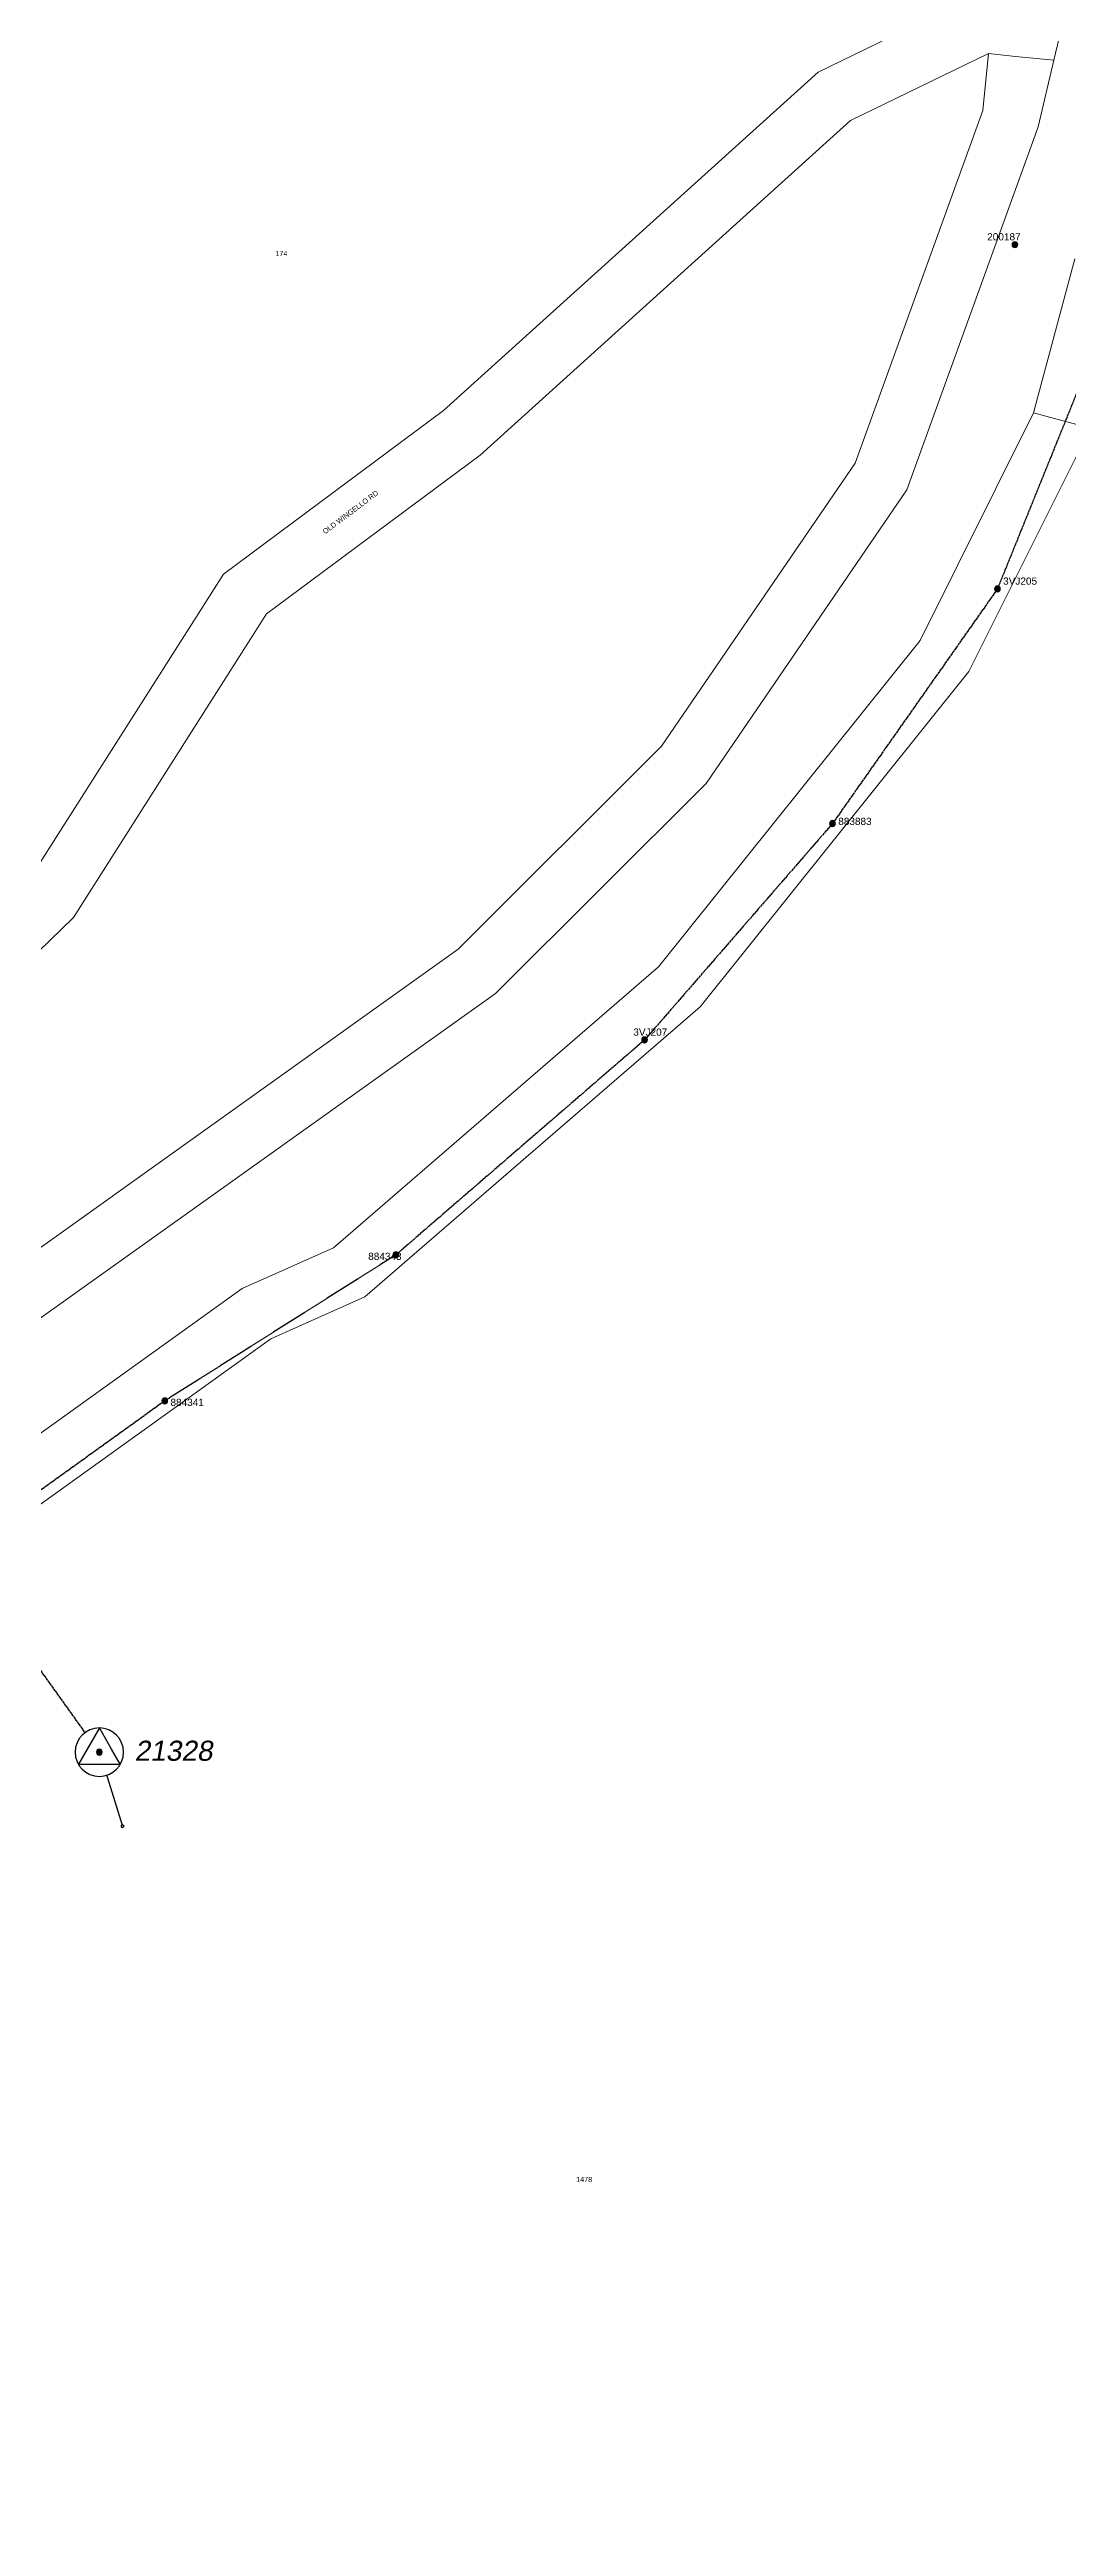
# Model space of a CAD drawing. Header units: metres. Extents: x 236404 to 242483, y 6153774 to 6158537.
# Drawn here: x 238805 to 239160, y 6155977 to 6156841 of the extents above; entities that cross this region are included whole.
import ezdxf
from ezdxf.enums import TextEntityAlignment as Align

# ---------------------------------------------------------------- set-up
doc = ezdxf.new("R2010")
doc.units = ezdxf.units.M
doc.linetypes.add('Cable Exist OH', pattern=[1, 1, 0])
doc.layers.get('0').update_dxf_attribs({"color": 6})
doc.layers.add('Cadastre Land Parcels_SP_EXT', color=8, linetype='Continuous', lineweight=5)
doc.layers.add('Cadastre Roads_SP_EXT', color=8, linetype='Continuous', lineweight=5)
for name, color, linetype in [('Mains_HV_EXT', 7, 'Continuous'), ('Services_SP_EXT', 7, 'Continuous'), ('Sub_SP_TR_HV_LV_EXT', 7, 'Continuous'), ('SupportsOH_SP_TR_HV_LV_SL_EXT', 7, 'Continuous')]:
    doc.layers.add(name, color=color, linetype=linetype)
doc.styles.add('POLE_LABEL', font='arial.ttf')
doc.styles.get("Standard").update_dxf_attribs({"font": 'arial.ttf'})

# ---------------------------------------------------------------- blocks, each defined once
blk = doc.blocks.new('SUB_POLE_EXT')
blk.add_wipeout([(0, 4.22), (0.42, 4.2), (0.83, 4.14), (1.21, 4.05), (1.62, 3.9), (1.99, 3.72), (2.35, 3.51), (2.68, 3.26), (2.99, 2.99), (3.28, 2.66), (3.52, 2.34), (3.76, 1.92), (3.9, 1.62), (4.04, 1.23), (4.18, 0.63), (4.22, 0), (4.18, -0.61), (4.06, -1.15), (3.9, -1.62), (3.58, -2.24), (3.22, -2.73), (2.97, -3.01), (2.68, -3.26), (2.36, -3.5), (2, -3.72), (1.64, -3.89), (1.25, -4.03), (0.82, -4.14), (0.42, -4.2), (0, -4.22), (-0.41, -4.2), (-0.8, -4.15), (-1.21, -4.05), (-1.62, -3.9), (-1.99, -3.73), (-2.35, -3.51), (-2.68, -3.26), (-2.96, -3.02), (-3.23, -2.72), (-3.51, -2.35), (-3.71, -2.01), (-3.91, -1.6), (-4.05, -1.21), (-4.16, -0.76), (-4.22, -0.14), (-4.21, 0.39), (-4.14, 0.83), (-4.03, 1.27), (-3.9, 1.63), (-3.71, 2.02), (-3.5, 2.37), (-3.28, 2.67), (-2.99, 2.99), (-2.68, 3.27), (-2.33, 3.52), (-1.98, 3.73), (-1.63, 3.9), (-1.2, 4.05), (-0.78, 4.15), (-0.4, 4.21)])
blk.add_line((2.16, 0.48), (2.16, 0.48, 0))
blk.add_lwpolyline([(-4.22, 0, 1), (4.22, 0, 1)], format="xyb", close=True)
blk.add_lwpolyline([(2.14, 0.52), (0, 4.22), (-3.66, -2.11), (3.66, -2.11)], close=True)
for tag, height, flags, p in [('STREET_CODE', 0.2, 9, (1.5, 0)), ('ASSET_NUM', 3.5, 8, (2, 2)), ('CONSTRUCTED_VOLTAGE', 0.2, 9, (1.5, -0.2)), ('OPERATING_VOLTAGE', 0.2, 9, (1.5, -0.6)), ('OPERATED_BY', 0.2, 9, (1.5, -0.8)), ('ORIENTATION', 0.2, 9, (1.5, -1.2)), ('OWNED_BY', 0.2, 9, (1.5, -1.4)), ('SECONDARY_VOLTAGE', 0.2, 9, (1.5, -1.6)), ('STATE', 0.2, 9, (1.5, -1.8)), ('SUBSTATION_TYPE', 0.2, 9, (1.5, -2)), ('STREETNAME', 0.2, 9, (1.5, -2.8)), ('SUBURB', 0.2, 9, (1.5, -3)), ('Z', 0.2, 1, (1.5, -3.4)), ('NO_PHASES', 0.2, 9, (1.5, -0.4)), ('MAINTAINED_BY', 0.2, 9, (1.5, -1)), ('USAGE', 0.2, 9, (1.5, -2.2)), ('LEGEND', 0.2, 9, (1.5, -2.4)), ('LOCATION', 0.2, 9, (1.5, -2.6)), ('NOTES', 0.2, 9, (1.5, -3.2))]:
    blk.add_attdef(tag, text='', height=height, dxfattribs=dict(flags=flags)).set_placement(p, align=Align.MIDDLE_LEFT)
blk = doc.blocks.new('CCP_EXT')
blk.add_wipeout([(0, 0.57), (0.57, 0), (0, -0.57), (-0.57, 0)])
blk.add_lwpolyline([(-0.57, 0), (0, 0.57), (0.57, 0), (0, -0.57), (-0.57, 0)])
at = {"flags": 1}
blk.add_attdef('Z', (0, 0), '', height=0.2, dxfattribs=at)
at = {"flags": 9}
for tag, p in [('CCP_TYPE', (0, 0)), ('CONSTRUCTED_VOLTAGE', (0, -0.2)), ('OPERATING_VOLTAGE', (0, -0.6)), ('ORIENTATION', (0, -0.8)), ('OWNED_BY', (0, -1)), ('STATE', (0, -1.8)), ('NO_PHASES', (0, -0.4)), ('USAGE', (0, -1.2)), ('LEGEND', (0, -1.4)), ('LIFE_SUPPORT', (0, -1.6)), ('NOTES', (0, -2))]:
    blk.add_attdef(tag, text='', height=0.2, dxfattribs=at).set_placement(p, align=Align.MIDDLE_LEFT)
blk = doc.blocks.new('POLE_EXT')
blk.add_hatch(color=256).paths.add_polyline_path([(-1, 0, 1), (1, 0, 1)])
blk.add_lwpolyline([(-1, 0, 1), (1, 0, 1)], format="xyb", close=True)
for tag, height, flags, p in [('pNumber', 2.5, 8, (-17.84, 2.07)), ('OWNED_BY', 0.2, 9, (1.35, -0.4)), ('SPECIAL_USE', 0.2, 9, (1.35, -0.8)), ('STATE', 0.2, 9, (1.35, -1)), ('cLV', 0.2, 9, (1.35, -1.4)), ('hDepth', 0.2, 9, (1.35, -1.6)), ('hDia', 0.2, 9, (1.35, -1.8)), ('cHV', 0.2, 9, (1.35, -2)), ('cLinedev', 0.2, 9, (1.35, -3.4)), ('pExisting', 0.2, 9, (1.35, -3.8)), ('pFooting', 0.2, 9, (1.35, -4.4)), ('pNew', 0.2, 9, (1.35, -4.6)), ('pRelocate', 0.2, 9, (1.35, -5)), ('pRemove', 0.2, 9, (1.35, -5.2)), ('pReplace', 0.2, 9, (1.35, -5.4)), ('pStay', 0.2, 9, (1.35, -5.6)), ('pType', 0.2, 9, (1.35, -5.8)), ('cspan', 0.2, 9, (1.35, -6)), ('STREETNAME', 0.2, 9, (1.35, -6.2)), ('SUBURB', 0.2, 9, (1.35, -6.4)), ('OPERATED_BY', 0.2, 9, (1.36, -7.01)), ('PARENT', 0.2, 9, (1.35, -0.6)), ('USAGE', 0.2, 9, (1.35, -1.2)), ('LBRACKET', 0.2, 9, (1.35, -2.2)), ('LExisting', 0.2, 9, (1.35, -2.4)), ('LANTNUMBER', 0.2, 9, (1.35, -2.6)), ('LOther', 0.2, 9, (1.35, -2.8)), ('LRemove', 0.2, 9, (1.35, -3)), ('LEGEND', 0.2, 9, (1.35, -3.2)), ('LOCATION', 0.2, 9, (1.35, -3.6)), ('PFNUMBER', 0.2, 9, (1.35, -4)), ('NEWPFNUMBER', 0.2, 9, (1.35, -4.2)), ('NOTES', 0.2, 9, (1.35, -6.6)), ('MAINTAINED_BY', 0.2, 9, (1.36, -6.81))]:
    blk.add_attdef(tag, text='', height=height, dxfattribs=dict(flags=flags)).set_placement(p, align=Align.MIDDLE_LEFT)
at = {"style": 'POLE_LABEL'}
for tag, height, flags, p in [('STRUCTURE_PLANT_NUMBER', 0.2, 9, (1.35, 0.03)), ('ASSET_NUM', 2.5, 8, (2, 2)), ('STREET_CODE', 0.2, 9, (1.35, -0.2))]:
    blk.add_attdef(tag, text='', height=height, dxfattribs=dict(at, flags=flags)).set_placement(p, align=Align.MIDDLE_LEFT)
at = {"flags": 1}
blk.add_attdef('Z', (1.35, -7.33), '', height=0.2, dxfattribs=at)

msp = doc.modelspace()

# ---------------------------------------------------------------- linework, layer by layer
at = {"layer": 'Cadastre Land Parcels_SP_EXT', "linetype": 'Continuous'}
for points in [[(238713.37, 6156470.12), (238797.26, 6156551.45), (238865.38, 6156658.52), (238942.17, 6156715.55), (239072.88, 6156833.61), (239122.54, 6156857.67), (238999.03, 6157078.32), (238910.64, 6157236.22), (238804.28, 6157174.65), (238769.34, 6157154.43), (238669.26, 6156431.79), (238713.37, 6156470.12)], [(238786.52, 6156413.02), (238947.22, 6156527.61), (239018.2, 6156598.46), (239085.83, 6156697.19), (239130.39, 6156820.25), (239132.4, 6156840.07), (239084.27, 6156816.73), (238954.98, 6156700.03), (238880.35, 6156644.62), (238813.03, 6156538.68), (238727, 6156455.3), (238682.43, 6156416.62), (238665.07, 6156401.58), (238652.43, 6156310.51), (238786.52, 6156413.02)]]:
    msp.add_lwpolyline(points, close=True, dxfattribs=at)
at = {"layer": 'Cadastre Roads_SP_EXT', "linetype": 'Continuous'}
msp.add_lwpolyline([(239155.21, 6156837.73), (239141.8, 6156839.1), (239132.4, 6156840.07), (239130.39, 6156820.25), (239085.83, 6156697.19), (239018.2, 6156598.46), (238947.22, 6156527.61), (238786.52, 6156413.02), (238652.43, 6156310.51), (238648.56, 6156282.2), (238798.44, 6156396.82), (238960.31, 6156512.22), (239033.79, 6156585.46), (239103.88, 6156687.93), (239149.71, 6156814.58), (239155.21, 6156837.73)], close=True, dxfattribs=at)
at = {"layer": 'Mains_HV_EXT', "linetype": 'Cable Exist OH'}
for points in [[(239180.72, 6156799.1), (239173.05, 6156746.03), (239135.49, 6156653.3), (239077.94, 6156571.47), (239012.32, 6156495.96), (238925.51, 6156420.97), (238844.83, 6156370.02), (238771.67, 6156317.41)], [(238822, 6156247.48), (238771.67, 6156317.53)]]:
    msp.add_lwpolyline(points, dxfattribs=at)
at = {"layer": 'Services_SP_EXT'}
msp.add_lwpolyline([(238822, 6156247.43), (238830.13, 6156221.66)], dxfattribs=at)

# ---------------------------------------------------------------- block references
at = {"layer": 'SupportsOH_SP_TR_HV_LV_SL_EXT'}
ref = msp.add_blockref('POLE_EXT', (239141.6, 6156773.42), dxfattribs=at)
ref.add_attrib('ASSET_NUM', '200187', dxfattribs={"layer": '0', "height": 2.5, "style": 'POLE_LABEL'}).set_placement((239143.6, 6156774.17), align=Align.BOTTOM_RIGHT)
ref = msp.add_blockref('POLE_EXT', (239135.49, 6156653.3), dxfattribs=at)
ref.add_attrib('ASSET_NUM', '3VJ205', dxfattribs={"layer": '0', "height": 2.5, "style": 'POLE_LABEL'}).set_placement((239137.49, 6156654.05), align=Align.BOTTOM_LEFT)
ref = msp.add_blockref('POLE_EXT', (239077.94, 6156571.47), dxfattribs=at)
ref.add_attrib('ASSET_NUM', '883883', dxfattribs={"layer": '0', "height": 2.5, "style": 'POLE_LABEL'}).set_placement((239079.94, 6156572.22), align=Align.MIDDLE_LEFT)
ref = msp.add_blockref('POLE_EXT', (239012.32, 6156495.96), dxfattribs=at)
ref.add_attrib('ASSET_NUM', '3VJ207', dxfattribs={"layer": '0', "height": 2.5, "style": 'POLE_LABEL'}).set_placement((239014.32, 6156496.71), align=Align.BOTTOM_CENTER)
ref = msp.add_blockref('POLE_EXT', (238925.51, 6156420.97), dxfattribs=at)
ref.add_attrib('ASSET_NUM', '884343', dxfattribs={"layer": '0', "height": 2.5, "style": 'POLE_LABEL'}).set_placement((238927.51, 6156421.72), align=Align.TOP_RIGHT)
ref = msp.add_blockref('POLE_EXT', (238844.83, 6156370.02), dxfattribs=at)
ref.add_attrib('ASSET_NUM', '884341', dxfattribs={"layer": '0', "height": 2.5, "style": 'POLE_LABEL'}).set_placement((238846.83, 6156370.77), align=Align.TOP_LEFT)

# ---------------------------------------------------------------- texts
at = {"layer": 'Cadastre Land Parcels_SP_EXT'}
for s, p in [('174', (238883.44, 6156769.44)), ('1478', (238988.44, 6156097.5))]:
    msp.add_text(s, height=1.8, dxfattribs=at).set_placement(p)
at = {"layer": 'Cadastre Roads_SP_EXT'}
msp.add_text('OLD WINGELLO RD', height=1.8, rotation=36.90333, dxfattribs=at).set_placement((238900.83, 6156672.34))

# ---------------------------------------------------------------- next in the draw order: block references
at = {"layer": 'Sub_SP_TR_HV_LV_EXT'}
ref = msp.add_blockref('SUB_POLE_EXT', (238822, 6156247.48), dxfattribs=dict(at, xscale=2, yscale=2, zscale=2))
ref.add_attrib('ASSET_NUM', '21328', dxfattribs={"layer": '0', "height": 7, "oblique": 10}).set_placement((238834.28, 6156247.98), align=Align.MIDDLE_LEFT)

# ---------------------------------------------------------------- next in the draw order: linework, layer by layer
at = {"layer": 'Cadastre Land Parcels_SP_EXT', "linetype": 'Continuous'}
msp.add_lwpolyline([(239169.46, 6156897.75), (239155.21, 6156837.73), (239149.71, 6156814.58), (239103.88, 6156687.93), (239033.79, 6156585.47), (238960.31, 6156512.21), (238798.44, 6156396.82), (238648.56, 6156282.2), (238476.94, 6156158.31), (238346.26, 6156094.53), (238342.46, 6156060.44), (238371.5, 6156071.26), (238493.24, 6156136.51), (238499.02, 6156139.61), (238635.28, 6156239.52), (238871.81, 6156409.22), (238903.77, 6156423.45), (239017.17, 6156521.49), (239108.58, 6156635.33), (239148.14, 6156714.72), (239162.48, 6156768.53)], dxfattribs=at)
msp.add_lwpolyline([(239145.36, 6155563.72), (239153.6, 6155577.05), (239219.02, 6155665.95), (239243.48, 6155957.88), (239189.73, 6156078.37), (239211.56, 6156220.66), (239200.29, 6156369.12), (239173.05, 6156560.32), (239168.01, 6156709.4), (239125.57, 6156624.48), (239031.78, 6156507.47), (238966.62, 6156451.21), (238914.71, 6156406.33), (238881.84, 6156391.63), (238646.4, 6156222.74), (238584.24, 6155786.29), (238553.82, 6155572.59), (238680.59, 6155557.64), (238690.65, 6155629.66), (239145.36, 6155563.72)], close=True, dxfattribs=at)

# ---------------------------------------------------------------- next in the draw order: block references
at = {"layer": 'SupportsOH_SP_TR_HV_LV_SL_EXT'}
msp.add_blockref('POLE_EXT', (238822, 6156247.48), dxfattribs=at)

# ---------------------------------------------------------------- next in the draw order: block references
at = {"layer": 'Services_SP_EXT'}
msp.add_blockref('CCP_EXT', (238830.13, 6156221.66), dxfattribs=at)

# ---------------------------------------------------------------- next in the draw order: linework, layer by layer
at = {"layer": 'Cadastre Roads_SP_EXT', "linetype": 'Continuous'}
msp.add_lwpolyline([(238646.4, 6156222.74), (238881.84, 6156391.63), (238914.71, 6156406.33), (238966.62, 6156451.22), (239031.78, 6156507.47), (239125.57, 6156624.48), (239168.01, 6156709.4), (239152.44, 6156713.57), (239148.14, 6156714.72), (239108.58, 6156635.33), (239017.17, 6156521.49), (238903.77, 6156423.45), (238871.81, 6156409.22), (238635.28, 6156239.52)], dxfattribs=at)

doc.saveas('drawing.dxf')
